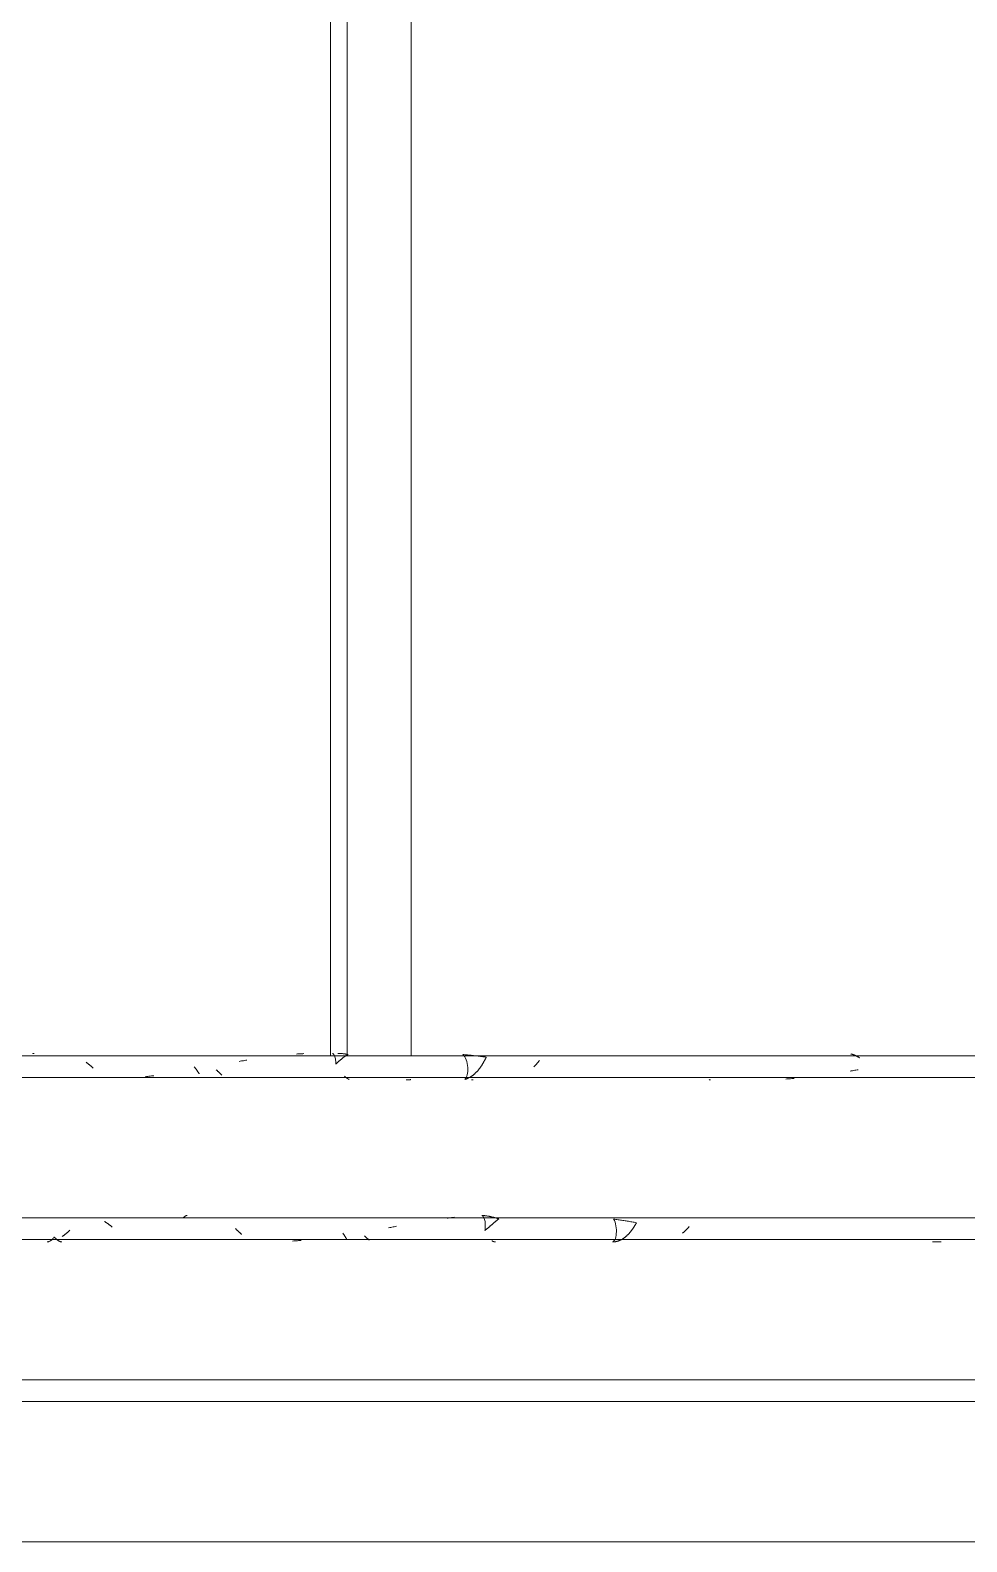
# Model space of a CAD drawing. Header units: millimetres. Extents: x -10599 to 108788, y -9455 to 93550.
# Drawn here: x 36907 to 37774, y -450 to 950 of the extents above; entities that cross this region are included whole.
import ezdxf

# ---------------------------------------------------------------- set-up
doc = ezdxf.new("R2010")
doc.units = ezdxf.units.MM
doc.linetypes.add('Centre', pattern=[31.75, 6.35, -4.7625, 15.875, -4.7625])
for name, color, linetype, lineweight in [('A-GLAZ-CWMG', 55, 'Continuous', 5), ('KINH', 152, 'Continuous', 5), ('NET CAT', 3, 'Continuous', 5), ('NET THAY 1', 41, 'Continuous', 5), ('TRUC', 225, 'Continuous', 5)]:
    doc.layers.add(name, color=color, linetype=linetype, lineweight=lineweight)

# ---------------------------------------------------------------- blocks, each defined once
blk = doc.blocks.new('FP_11-MẶT ĐỨNG 1-14')
at = {"layer": 'NET THAY 1'}
for p, q in [((38517.9, -300), (34501.3, -300)), ((34501.3, -320), (38517.9, -320))]:
    blk.add_line(p, q, dxfattribs=at)
blk = doc.blocks.new('FP_12-MẶT ĐỨNG 1-14')
at = {"layer": 'NET THAY 1'}
for p, q in [((38379.9, -150), (34501.3, -150)), ((36976, -153.5), (36975.7, -153.3)), ((36976.4, -153.7), (36976, -153.5)), ((36976.7, -154), (36976.4, -153.7)), ((36977.1, -154.2), (36976.7, -154)), ((37049.1, -149.5), (37049, -149.6)), ((37049.3, -149.4), (37049.1, -149.5)), ((37049.4, -149.2), (37049.3, -149.4)), ((37049.5, -149.1), (37049.4, -149.2)), ((37049.7, -149), (37049.5, -149.1)), ((37049.8, -148.9), (37049.7, -149)), ((37050, -148.8), (37049.8, -148.9)), ((37050.1, -148.7), (37050, -148.8)), ((37050.2, -148.6), (37050.1, -148.7)), ((37050.4, -148.5), (37050.2, -148.6)), ((37050.5, -148.4), (37050.4, -148.5)), ((37050.6, -148.3), (37050.5, -148.4)), ((37050.8, -148.2), (37050.6, -148.3)), ((37050.9, -148.1), (37050.8, -148.2)), ((37051, -148.1), (37050.9, -148.1)), ((37051.1, -148), (37051, -148.1)), ((37051.3, -147.9), (37051.1, -148)), ((37051.4, -147.9), (37051.3, -147.9)), ((37051.5, -147.8), (37051.4, -147.9)), ((37051.7, -147.8), (37051.5, -147.8)), ((37051.8, -147.8), (37051.7, -147.8)), ((37051.9, -147.7), (37051.8, -147.8)), ((37052, -147.7), (37051.9, -147.7)), ((37052.2, -147.7), (37052, -147.7)), ((37294.2, -150.2), (37293.2, -150.3)), ((37295.1, -150.1), (37294.2, -150.2)), ((37296.1, -149.9), (37295.1, -150.1)), ((37297.1, -149.8), (37296.1, -149.9)), ((37298.1, -149.7), (37297.1, -149.8)), ((37299.1, -149.6), (37298.1, -149.7)), ((37300, -149.5), (37299.1, -149.6)), ((37325.8, -147.8), (37325.3, -147.7)), ((37325.3, -147.7), (37325.8, -147.9)), ((37326.3, -147.8), (37325.8, -147.8)), ((37325.8, -147.9), (37326.2, -148.3)), ((37326.2, -148.3), (37326.5, -148.7)), ((37326.7, -147.8), (37326.3, -147.8)), ((37326.5, -148.7), (37326.9, -149.2)), ((37327.2, -147.9), (37326.7, -147.8)), ((37326.9, -149.2), (37327.2, -149.9)), ((37327.7, -147.9), (37327.2, -147.9)), ((37327.2, -149.9), (37327.5, -150.6)), ((37327.5, -150.6), (37327.8, -151.5)), ((37328.1, -148), (37327.7, -147.9)), ((37327.8, -151.5), (37328, -152.4)), ((37328, -152.4), (37328.2, -153.4)), ((37328.6, -148), (37328.1, -148)), ((37328.2, -153.4), (37328.3, -154.5)), ((37329.1, -148.1), (37328.6, -148)), ((37329.5, -148.1), (37329.1, -148.1)), ((37330, -148.2), (37329.5, -148.1)), ((37330.5, -148.3), (37330, -148.2)), ((37330.9, -148.4), (37330.5, -148.3)), ((37331.4, -148.4), (37330.9, -148.4)), ((37331.9, -148.5), (37331.4, -148.4)), ((37332.3, -148.6), (37331.9, -148.5)), ((37332.8, -148.7), (37332.3, -148.6)), ((37333.2, -148.8), (37332.8, -148.7)), ((37333.7, -148.9), (37333.2, -148.8)), ((37334.1, -149), (37333.7, -148.9)), ((37334.6, -149.1), (37334.1, -149)), ((37335.1, -149.2), (37334.6, -149.1)), ((37335.5, -149.3), (37335.1, -149.2)), ((37336, -149.5), (37335.5, -149.3)), ((37336.4, -149.6), (37336, -149.5)), ((37336.9, -149.7), (37336.4, -149.6)), ((37337.3, -149.8), (37336.9, -149.7)), ((37337.3, -153.9), (37337.1, -154.1)), ((37337.8, -150), (37337.3, -149.8)), ((37337.6, -153.7), (37337.3, -153.9)), ((37337.8, -153.4), (37337.6, -153.7)), ((37338.2, -150.1), (37337.8, -150)), ((37338.1, -153.2), (37337.8, -153.4)), ((37338.3, -153), (37338.1, -153.2)), ((37338.7, -150.2), (37338.2, -150.1)), ((37338.6, -152.8), (37338.3, -153)), ((37338.8, -152.6), (37338.6, -152.8)), ((37339.1, -150.4), (37338.7, -150.2)), ((37339, -152.4), (37338.8, -152.6)), ((37339.3, -152.3), (37339, -152.4)), ((37339.5, -150.5), (37339.1, -150.4)), ((37339.5, -152.1), (37339.3, -152.3)), ((37340, -150.7), (37339.5, -150.5)), ((37339.7, -151.9), (37339.5, -152.1)), ((37340, -151.7), (37339.7, -151.9)), ((37340.4, -150.8), (37340, -150.7)), ((37340.2, -151.5), (37340, -151.7)), ((37340.4, -151.3), (37340.2, -151.5)), ((37340.9, -151), (37340.4, -150.8)), ((37340.6, -151.2), (37340.4, -151.3)), ((37340.9, -151), (37340.6, -151.2)), ((37447.2, -151.1), (37448, -152.4)), ((37448.3, -151.2), (37447.2, -151.1)), ((37448, -152.4), (37448.6, -154)), ((37449.4, -151.4), (37448.3, -151.2)), ((37448.6, -154), (37449.1, -155.6)), ((37450.4, -151.5), (37449.4, -151.4)), ((37451.5, -151.7), (37450.4, -151.5)), ((37452.6, -151.8), (37451.5, -151.7)), ((37453.7, -152), (37452.6, -151.8)), ((37454.7, -152.2), (37453.7, -152)), ((37455.8, -152.3), (37454.7, -152.2)), ((37456.9, -152.5), (37455.8, -152.3)), ((37457.9, -152.7), (37456.9, -152.5)), ((37459, -152.9), (37457.9, -152.7)), ((37460, -153), (37459, -152.9)), ((37461.1, -153.2), (37460, -153)), ((37462.2, -153.4), (37461.1, -153.2)), ((37463.2, -153.6), (37462.2, -153.4)), ((37464.3, -153.8), (37463.2, -153.6)), ((37465.3, -154), (37464.3, -153.8)), ((37466.4, -154.1), (37465.3, -154)), ((36929.1, -167.8), (36928.8, -168.3)), ((36929.3, -168), (36929.1, -167.8)), ((36929.5, -168.2), (36929.3, -168)), ((36936.9, -167), (36936.5, -167.3)), ((36937.2, -166.8), (36936.9, -167)), ((36937.5, -166.6), (36937.2, -166.8)), ((36937.8, -166.4), (36937.5, -166.6)), ((36938.1, -166.2), (36937.8, -166.4)), ((36938.4, -165.9), (36938.1, -166.2)), ((36938.7, -165.7), (36938.4, -165.9)), ((36939, -165.5), (36938.7, -165.7)), ((36939.3, -165.2), (36939, -165.5)), ((36939.6, -165), (36939.3, -165.2)), ((36939.9, -164.7), (36939.6, -165)), ((36940.2, -164.5), (36939.9, -164.7)), ((36940.5, -164.3), (36940.2, -164.5)), ((36940.8, -164), (36940.5, -164.3)), ((36941.1, -163.8), (36940.8, -164)), ((36941.3, -163.5), (36941.1, -163.8)), ((36941.6, -163.3), (36941.3, -163.5)), ((36941.9, -163), (36941.6, -163.3)), ((36942.2, -162.8), (36941.9, -163)), ((36942.4, -162.5), (36942.2, -162.8)), ((36942.7, -162.2), (36942.4, -162.5)), ((36943, -162), (36942.7, -162.2)), ((36943.2, -161.7), (36943, -162)), ((36943.5, -161.5), (36943.2, -161.7)), ((36977.4, -154.4), (36977.1, -154.2)), ((36977.7, -154.6), (36977.4, -154.4)), ((36978.1, -154.9), (36977.7, -154.6)), ((36978.4, -155.1), (36978.1, -154.9)), ((36978.7, -155.3), (36978.4, -155.1)), ((36979.1, -155.6), (36978.7, -155.3)), ((36979.4, -155.8), (36979.1, -155.6)), ((36979.7, -156), (36979.4, -155.8)), ((36980, -156.3), (36979.7, -156)), ((36980.4, -156.5), (36980, -156.3)), ((36980.7, -156.8), (36980.4, -156.5)), ((36981, -157), (36980.7, -156.8)), ((36981.3, -157.2), (36981, -157)), ((36981.6, -157.5), (36981.3, -157.2)), ((36981.9, -157.7), (36981.6, -157.5)), ((36982.2, -158), (36981.9, -157.7)), ((36982.5, -158.2), (36982.2, -158)), ((36982.8, -158.5), (36982.5, -158.2)), ((37097.3, -160.2), (37097, -160)), ((37097.6, -160.5), (37097.3, -160.2)), ((37097.8, -160.8), (37097.6, -160.5)), ((37098.1, -161), (37097.8, -160.8)), ((37098.4, -161.3), (37098.1, -161)), ((37098.7, -161.5), (37098.4, -161.3)), ((37098.9, -161.8), (37098.7, -161.5)), ((37099.2, -162), (37098.9, -161.8)), ((37099.5, -162.3), (37099.2, -162)), ((37099.7, -162.5), (37099.5, -162.3)), ((37100, -162.7), (37099.7, -162.5)), ((37100.3, -163), (37100, -162.7)), ((37100.5, -163.2), (37100.3, -163)), ((37100.8, -163.5), (37100.5, -163.2)), ((37101, -163.7), (37100.8, -163.5)), ((37101.3, -164), (37101, -163.7)), ((37101.5, -164.2), (37101.3, -164)), ((37101.8, -164.4), (37101.5, -164.2)), ((37102, -164.7), (37101.8, -164.4)), ((37102.2, -164.9), (37102, -164.7)), ((37102.5, -165.1), (37102.2, -164.9)), ((37102.7, -165.4), (37102.5, -165.1)), ((37196.7, -164.4), (37196.5, -164.2)), ((37196.9, -164.7), (37196.7, -164.4)), ((37197.1, -165), (37196.9, -164.7)), ((37197.2, -165.2), (37197.1, -165)), ((37197.4, -165.5), (37197.2, -165.2)), ((37197.6, -165.8), (37197.4, -165.5)), ((37197.8, -166), (37197.6, -165.8)), ((37197.9, -166.3), (37197.8, -166)), ((37198.1, -166.5), (37197.9, -166.3)), ((37198.2, -166.8), (37198.1, -166.5)), ((37198.4, -167), (37198.2, -166.8)), ((37198.5, -167.2), (37198.4, -167)), ((37198.7, -167.5), (37198.5, -167.2)), ((37198.8, -167.7), (37198.7, -167.5)), ((37199, -167.9), (37198.8, -167.7)), ((37199.1, -168.2), (37199, -167.9)), ((37216.7, -166.9), (37216.5, -166.7)), ((37216.9, -167.1), (37216.7, -166.9)), ((37217.2, -167.3), (37216.9, -167.1)), ((37217.4, -167.5), (37217.2, -167.3)), ((37217.6, -167.7), (37217.4, -167.5)), ((37217.8, -167.9), (37217.6, -167.7)), ((37218, -168.1), (37217.8, -167.9)), ((37239.9, -158.9), (37238.9, -159.1)), ((37241, -158.8), (37239.9, -158.9)), ((37242, -158.6), (37241, -158.8)), ((37243, -158.4), (37242, -158.6)), ((37244.1, -158.2), (37243, -158.4)), ((37245.1, -158), (37244.1, -158.2)), ((37246.2, -157.8), (37245.1, -158)), ((37328.2, -160.4), (37328, -161.7)), ((37328.3, -161.4), (37328, -161.6)), ((37328.3, -159.2), (37328.2, -160.4)), ((37328.3, -154.5), (37328.4, -155.6)), ((37328.4, -158), (37328.3, -159.2)), ((37328.6, -161.2), (37328.3, -161.4)), ((37328.4, -155.6), (37328.4, -156.8)), ((37328.4, -156.8), (37328.4, -158)), ((37328.9, -160.9), (37328.6, -161.2)), ((37329.2, -160.7), (37328.9, -160.9)), ((37329.5, -160.4), (37329.2, -160.7)), ((37329.8, -160.2), (37329.5, -160.4)), ((37330.2, -159.9), (37329.8, -160.2)), ((37330.5, -159.7), (37330.2, -159.9)), ((37330.8, -159.5), (37330.5, -159.7)), ((37331.1, -159.2), (37330.8, -159.5)), ((37331.4, -159), (37331.1, -159.2)), ((37331.6, -158.7), (37331.4, -159)), ((37331.9, -158.5), (37331.6, -158.7)), ((37332.2, -158.2), (37331.9, -158.5)), ((37332.5, -158), (37332.2, -158.2)), ((37332.8, -157.8), (37332.5, -158)), ((37333.1, -157.5), (37332.8, -157.8)), ((37333.4, -157.3), (37333.1, -157.5)), ((37333.6, -157), (37333.4, -157.3)), ((37333.9, -156.8), (37333.6, -157)), ((37334.2, -156.6), (37333.9, -156.8)), ((37334.5, -156.3), (37334.2, -156.6)), ((37334.7, -156.1), (37334.5, -156.3)), ((37335, -155.9), (37334.7, -156.1)), ((37335.3, -155.6), (37335, -155.9)), ((37335.5, -155.4), (37335.3, -155.6)), ((37335.8, -155.2), (37335.5, -155.4)), ((37336.1, -155), (37335.8, -155.2)), ((37336.3, -154.7), (37336.1, -155)), ((37336.6, -154.5), (37336.3, -154.7)), ((37336.8, -154.3), (37336.6, -154.5)), ((37337.1, -154.1), (37336.8, -154.3)), ((37449.3, -167.7), (37448.9, -169.1)), ((37449.1, -155.6), (37449.5, -157.4)), ((37449.6, -166.2), (37449.3, -167.7)), ((37449.5, -157.4), (37449.7, -159.2)), ((37449.8, -164.6), (37449.6, -166.2)), ((37449.7, -159.2), (37449.9, -161)), ((37449.9, -162.8), (37449.8, -164.6)), ((37449.9, -161), (37449.9, -162.8)), ((37457.9, -167.9), (37457.6, -168.1)), ((37458.2, -167.6), (37457.9, -167.9)), ((37458.5, -167.4), (37458.2, -167.6)), ((37458.8, -167.1), (37458.5, -167.4)), ((37459.1, -166.9), (37458.8, -167.1)), ((37459.4, -166.6), (37459.1, -166.9)), ((37459.7, -166.4), (37459.4, -166.6)), ((37460, -166.1), (37459.7, -166.4)), ((37460.3, -165.8), (37460, -166.1)), ((37460.5, -165.6), (37460.3, -165.8)), ((37460.8, -165.3), (37460.5, -165.6)), ((37461.1, -165), (37460.8, -165.3)), ((37461.4, -164.7), (37461.1, -165)), ((37461.6, -164.4), (37461.4, -164.7)), ((37461.9, -164.1), (37461.6, -164.4)), ((37462.1, -163.8), (37461.9, -164.1)), ((37462.4, -163.5), (37462.1, -163.8)), ((37462.7, -163.3), (37462.4, -163.5)), ((37462.9, -163), (37462.7, -163.3)), ((37463.2, -162.7), (37462.9, -163)), ((37463.4, -162.3), (37463.2, -162.7)), ((37463.6, -162), (37463.4, -162.3)), ((37463.9, -161.7), (37463.6, -162)), ((37464.1, -161.4), (37463.9, -161.7)), ((37464.3, -161.1), (37464.1, -161.4)), ((37464.6, -160.8), (37464.3, -161.1)), ((37464.8, -160.5), (37464.6, -160.8)), ((37465, -160.2), (37464.8, -160.5)), ((37465.2, -159.9), (37465, -160.2)), ((37465.4, -159.6), (37465.2, -159.9)), ((37465.6, -159.3), (37465.4, -159.6)), ((37465.8, -159), (37465.6, -159.3)), ((37466, -158.7), (37465.8, -159)), ((37466.2, -158.4), (37466, -158.7)), ((37466.4, -158), (37466.2, -158.4)), ((37467.4, -154.3), (37466.4, -154.1)), ((37466.6, -157.7), (37466.4, -158)), ((37466.8, -157.4), (37466.6, -157.7)), ((37467, -157.1), (37466.8, -157.4)), ((37467.2, -156.8), (37467, -157.1)), ((37467.3, -156.5), (37467.2, -156.8)), ((37467.5, -156.2), (37467.3, -156.5)), ((37468.5, -154.5), (37467.4, -154.3)), ((37467.7, -155.9), (37467.5, -156.2)), ((37467.8, -155.7), (37467.7, -155.9)), ((37468, -155.4), (37467.8, -155.7)), ((37468.2, -155.1), (37468, -155.4)), ((37468.3, -154.8), (37468.2, -155.1)), ((37468.5, -154.5), (37468.3, -154.8)), ((37511.4, -164), (37511.1, -164.2)), ((37511.7, -163.7), (37511.4, -164)), ((37512, -163.5), (37511.7, -163.7)), ((37512.3, -163.2), (37512, -163.5)), ((37512.6, -163), (37512.3, -163.2)), ((37512.8, -162.7), (37512.6, -163)), ((37513.1, -162.5), (37512.8, -162.7)), ((37513.4, -162.2), (37513.1, -162.5)), ((37513.6, -162), (37513.4, -162.2)), ((37513.9, -161.7), (37513.6, -162)), ((37514.2, -161.4), (37513.9, -161.7)), ((37514.4, -161.2), (37514.2, -161.4)), ((37514.7, -160.9), (37514.4, -161.2)), ((37514.9, -160.7), (37514.7, -160.9)), ((37515.2, -160.4), (37514.9, -160.7)), ((37515.4, -160.1), (37515.2, -160.4)), ((37515.7, -159.9), (37515.4, -160.1)), ((37515.9, -159.6), (37515.7, -159.9)), ((37516.2, -159.4), (37515.9, -159.6)), ((37516.4, -159.1), (37516.2, -159.4)), ((37516.6, -158.8), (37516.4, -159.1)), ((37516.9, -158.6), (37516.6, -158.8)), ((37517.1, -158.3), (37516.9, -158.6)), ((37517.3, -158), (37517.1, -158.3)), ((34501.3, -170), (38379.9, -170)), ((36923, -172.3), (36922.5, -172.3)), ((36923.4, -172.2), (36923, -172.3)), ((36923.9, -172.1), (36923.4, -172.2)), ((36924.3, -171.9), (36923.9, -172.1)), ((36924.8, -171.7), (36924.3, -171.9)), ((36925.2, -171.5), (36924.8, -171.7)), ((36925.6, -171.3), (36925.2, -171.5)), ((36926, -171), (36925.6, -171.3)), ((36926.5, -170.7), (36926, -171)), ((36926.9, -170.3), (36926.5, -170.7)), ((36927.3, -170), (36926.9, -170.3)), ((36927.7, -169.6), (36927.3, -170)), ((36928, -169.2), (36927.7, -169.6)), ((36928.4, -168.7), (36928, -169.2)), ((36928.8, -168.3), (36928.4, -168.7)), ((36929.7, -168.4), (36929.5, -168.2)), ((36929.9, -168.5), (36929.7, -168.4)), ((36930.1, -168.7), (36929.9, -168.5)), ((36930.3, -168.9), (36930.1, -168.7)), ((36930.5, -169.1), (36930.3, -168.9)), ((36930.7, -169.2), (36930.5, -169.1)), ((36930.8, -169.4), (36930.7, -169.2)), ((36931, -169.6), (36930.8, -169.4)), ((36931.2, -169.7), (36931, -169.6)), ((36931.4, -169.9), (36931.2, -169.7)), ((36931.6, -170), (36931.4, -169.9)), ((36931.7, -170.2), (36931.6, -170)), ((36931.9, -170.3), (36931.7, -170.2)), ((36932.1, -170.5), (36931.9, -170.3)), ((36932.3, -170.6), (36932.1, -170.5)), ((36932.4, -170.7), (36932.3, -170.6)), ((36932.6, -170.9), (36932.4, -170.7)), ((36932.8, -171), (36932.6, -170.9)), ((36932.9, -171.1), (36932.8, -171)), ((36933.1, -171.2), (36932.9, -171.1)), ((36933.3, -171.3), (36933.1, -171.2)), ((36933.4, -171.4), (36933.3, -171.3)), ((36933.6, -171.5), (36933.4, -171.4)), ((36933.8, -171.6), (36933.6, -171.5)), ((36933.9, -171.7), (36933.8, -171.6)), ((36934.1, -171.8), (36933.9, -171.7)), ((36934.3, -171.8), (36934.1, -171.8)), ((36934.4, -171.9), (36934.3, -171.8)), ((36934.6, -172), (36934.4, -171.9)), ((36934.7, -172), (36934.6, -172)), ((36934.9, -172.1), (36934.7, -172)), ((36935.1, -172.1), (36934.9, -172.1)), ((36935.2, -172.2), (36935.1, -172.1)), ((36935.4, -172.2), (36935.2, -172.2)), ((36935.5, -172.2), (36935.4, -172.2)), ((36935.7, -172.3), (36935.5, -172.2)), ((36936.2, -172.3), (36935.6, -172.3)), ((36935.8, -172.3), (36935.7, -172.3)), ((36936, -172.3), (36935.8, -172.3)), ((36936.2, -172.3), (36936, -172.3)), ((37151, -171.4), (37149.9, -171.5)), ((37152.1, -171.3), (37151, -171.4)), ((37153.3, -171.3), (37152.1, -171.3)), ((37154.4, -171.2), (37153.3, -171.3)), ((37155.5, -171.1), (37154.4, -171.2)), ((37156.7, -171), (37155.5, -171.1)), ((37157.8, -170.9), (37156.7, -171)), ((37199.3, -168.4), (37199.1, -168.2)), ((37199.4, -168.6), (37199.3, -168.4)), ((37199.5, -168.8), (37199.4, -168.6)), ((37199.7, -169), (37199.5, -168.8)), ((37199.8, -169.2), (37199.7, -169)), ((37199.9, -169.4), (37199.8, -169.2)), ((37200, -169.6), (37199.9, -169.4)), ((37200.2, -169.7), (37200, -169.6)), ((37218.2, -168.3), (37218, -168.1)), ((37218.4, -168.5), (37218.2, -168.3)), ((37218.6, -168.6), (37218.4, -168.5)), ((37218.8, -168.8), (37218.6, -168.6)), ((37219, -169), (37218.8, -168.8)), ((37219.2, -169.2), (37219, -169)), ((37219.4, -169.3), (37219.2, -169.2)), ((37219.6, -169.5), (37219.4, -169.3)), ((37219.8, -169.7), (37219.6, -169.5)), ((37220, -169.8), (37219.8, -169.7)), ((37220.2, -170), (37220, -169.8)), ((37220.4, -170.1), (37220.2, -170)), ((37220.6, -170.3), (37220.4, -170.1)), ((37220.8, -170.4), (37220.6, -170.3)), ((37221, -170.5), (37220.8, -170.4)), ((37334.6, -171.3), (37334.5, -171.2)), ((37334.8, -171.4), (37334.6, -171.3)), ((37335, -171.5), (37334.8, -171.4)), ((37335.2, -171.6), (37335, -171.5)), ((37335.3, -171.7), (37335.2, -171.6)), ((37335.5, -171.8), (37335.3, -171.7)), ((37335.7, -171.8), (37335.5, -171.8)), ((37335.9, -171.9), (37335.7, -171.8)), ((37336, -172), (37335.9, -171.9)), ((37336.2, -172), (37336, -172)), ((37336.4, -172.1), (37336.2, -172)), ((37336.5, -172.1), (37336.4, -172.1)), ((37336.7, -172.2), (37336.5, -172.1)), ((37336.9, -172.2), (37336.7, -172.2)), ((37337.1, -172.2), (37336.9, -172.2)), ((37337.2, -172.3), (37337.1, -172.2)), ((37337.4, -172.3), (37337.2, -172.3)), ((37337.6, -172.3), (37337.4, -172.3)), ((37337.7, -172.3), (37337.6, -172.3)), ((37337.9, -172.3), (37337.7, -172.3)), ((37446.8, -172.3), (37446.4, -172.3)), ((37447.1, -171.8), (37446.5, -172.2)), ((37447.1, -172.3), (37446.8, -172.3)), ((37447.8, -171.1), (37447.1, -171.8)), ((37447.5, -172.3), (37447.1, -172.3)), ((37447.9, -172.2), (37447.5, -172.3)), ((37448.3, -170.2), (37447.8, -171.1)), ((37448.2, -172.2), (37447.9, -172.2)), ((37448.6, -172.1), (37448.2, -172.2)), ((37448.9, -169.1), (37448.3, -170.2)), ((37448.9, -172.1), (37448.6, -172.1)), ((37449.3, -172), (37448.9, -172.1)), ((37449.6, -171.9), (37449.3, -172)), ((37450, -171.9), (37449.6, -171.9)), ((37450.3, -171.8), (37450, -171.9)), ((37450.7, -171.7), (37450.3, -171.8)), ((37451, -171.6), (37450.7, -171.7)), ((37451.4, -171.5), (37451, -171.6)), ((37451.7, -171.3), (37451.4, -171.5)), ((37452.1, -171.2), (37451.7, -171.3)), ((37452.4, -171.1), (37452.1, -171.2)), ((37452.7, -171), (37452.4, -171.1)), ((37453.1, -170.8), (37452.7, -171)), ((37453.4, -170.7), (37453.1, -170.8)), ((37453.7, -170.5), (37453.4, -170.7)), ((37454.1, -170.3), (37453.7, -170.5)), ((37454.4, -170.2), (37454.1, -170.3)), ((37454.7, -170), (37454.4, -170.2)), ((37455.1, -169.8), (37454.7, -170)), ((37455.4, -169.6), (37455.1, -169.8)), ((37455.7, -169.4), (37455.4, -169.6)), ((37456, -169.2), (37455.7, -169.4)), ((37456.4, -169), (37456, -169.2)), ((37456.7, -168.8), (37456.4, -169)), ((37457, -168.6), (37456.7, -168.8)), ((37457.3, -168.3), (37457, -168.6)), ((37457.6, -168.1), (37457.3, -168.3)), ((37744, -172.3), (37742.8, -172.3)), ((37745.1, -172.3), (37744, -172.3)), ((37746.3, -172.3), (37745.1, -172.3)), ((37747.4, -172.2), (37746.3, -172.3)), ((37748.5, -172.2), (37747.4, -172.2)), ((37749.7, -172.2), (37748.5, -172.2)), ((37750.8, -172.2), (37749.7, -172.2))]:
    blk.add_line(p, q, dxfattribs=at)
blk = doc.blocks.new('FP_13-MẶT ĐỨNG 1-14')
at = {"layer": 'NET THAY 1'}
for p, q in [((38241.9, 0), (34501.3, 0)), ((36909.3, 2.1), (36909.2, 2)), ((36909.5, 2.1), (36909.3, 2.1)), ((36909.6, 2.2), (36909.5, 2.1)), ((36909.7, 2.2), (36909.6, 2.2)), ((36909.9, 2.2), (36909.7, 2.2)), ((36910, 2.3), (36909.9, 2.2)), ((36910.1, 2.3), (36910, 2.3)), ((36910.2, 2.3), (36910.1, 2.3)), ((36910.3, 2.3), (36910.2, 2.3)), ((36910.5, 2.3), (36910.3, 2.3)), ((37154.5, 1.8), (37153.5, 1.7)), ((37155.4, 1.8), (37154.5, 1.8)), ((37156.4, 1.9), (37155.4, 1.8)), ((37157.4, 1.9), (37156.4, 1.9)), ((37158.3, 2), (37157.4, 1.9)), ((37159.3, 2), (37158.3, 2)), ((37160.3, 2.1), (37159.3, 2)), ((37186.8, 2.3), (37187.3, 2.1)), ((37187.3, 2.1), (37187.7, 1.7)), ((37187.7, 1.7), (37188.1, 1.3)), ((37188.1, 1.3), (37188.5, 0.7)), ((37188.5, 0.7), (37188.8, 0)), ((37192.1, 2.3), (37191.7, 2.3)), ((37192.6, 2.3), (37192.1, 2.3)), ((37193.1, 2.3), (37192.6, 2.3)), ((37193.5, 2.3), (37193.1, 2.3)), ((37194, 2.3), (37193.5, 2.3)), ((37194.4, 2.2), (37194, 2.3)), ((37194.9, 2.2), (37194.4, 2.2)), ((37195.4, 2.2), (37194.9, 2.2)), ((37195.8, 2.1), (37195.4, 2.2)), ((37196.3, 2.1), (37195.8, 2.1)), ((37196.7, 2), (37196.3, 2.1)), ((37197.2, 2), (37196.7, 2)), ((37197.6, 1.9), (37197.2, 2)), ((37198.1, 1.8), (37197.6, 1.9)), ((37198.6, 1.8), (37198.1, 1.8)), ((37199, 1.7), (37198.6, 1.8)), ((37199.5, 1.6), (37199, 1.7)), ((37199.2, 0.1), (37199, 0)), ((37199.4, 0.3), (37199.2, 0.1)), ((37199.6, 0.4), (37199.4, 0.3)), ((37199.9, 1.6), (37199.5, 1.6)), ((37199.8, 0.5), (37199.6, 0.4)), ((37200.1, 0.6), (37199.8, 0.5)), ((37200.4, 1.5), (37199.9, 1.6)), ((37200.3, 0.8), (37200.1, 0.6)), ((37200.5, 0.9), (37200.3, 0.8)), ((37200.8, 1.4), (37200.4, 1.5)), ((37200.7, 1), (37200.5, 0.9)), ((37200.9, 1.1), (37200.7, 1)), ((37201.3, 1.3), (37200.8, 1.4)), ((37201.1, 1.2), (37200.9, 1.1)), ((37201.3, 1.3), (37201.1, 1.2)), ((37307.7, 1.3), (37308.6, 0.4)), ((37308.7, 1.2), (37307.7, 1.3)), ((37308.6, 0.4), (37309.4, -0.7)), ((37309.8, 1.1), (37308.7, 1.2)), ((37310.9, 1), (37309.8, 1.1)), ((37312, 0.9), (37310.9, 1)), ((37313.1, 0.8), (37312, 0.9)), ((37314.2, 0.7), (37313.1, 0.8)), ((37315.3, 0.6), (37314.2, 0.7)), ((37316.4, 0.5), (37315.3, 0.6)), ((37317.5, 0.3), (37316.4, 0.5)), ((37318.6, 0.2), (37317.5, 0.3)), ((37319.6, 0.1), (37318.6, 0.2)), ((37320.7, 0), (37319.6, 0.1)), ((37667.5, 1.7), (37667.1, 1.8)), ((37667.9, 1.6), (37667.5, 1.7)), ((37668.2, 1.5), (37667.9, 1.6)), ((37668.6, 1.4), (37668.2, 1.5)), ((37668.9, 1.3), (37668.6, 1.4)), ((37669.3, 1.2), (37668.9, 1.3)), ((37669.6, 1.1), (37669.3, 1.2)), ((37670, 0.9), (37669.6, 1.1)), ((37670.3, 0.8), (37670, 0.9)), ((37670.6, 0.7), (37670.3, 0.8)), ((37671, 0.5), (37670.6, 0.7)), ((37671.3, 0.3), (37671, 0.5)), ((37671.7, 0.2), (37671.3, 0.3)), ((37672, 0), (37671.7, 0.2)), ((37672.3, -0.2), (37672, 0)), ((36959, -6.1), (36958.7, -5.9)), ((36959.3, -6.3), (36959, -6.1)), ((36959.7, -6.6), (36959.3, -6.3)), ((36960, -6.8), (36959.7, -6.6)), ((36960.3, -7.1), (36960, -6.8)), ((36960.6, -7.3), (36960.3, -7.1)), ((36960.9, -7.6), (36960.6, -7.3)), ((36961.2, -7.8), (36960.9, -7.6)), ((36961.5, -8.1), (36961.2, -7.8)), ((36961.8, -8.3), (36961.5, -8.1)), ((36962.1, -8.6), (36961.8, -8.3)), ((36962.4, -8.8), (36962.1, -8.6)), ((36962.7, -9.1), (36962.4, -8.8)), ((36963, -9.3), (36962.7, -9.1)), ((36963.3, -9.6), (36963, -9.3)), ((36963.6, -9.8), (36963.3, -9.6)), ((36963.9, -10.1), (36963.6, -9.8)), ((36964.2, -10.3), (36963.9, -10.1)), ((36964.4, -10.6), (36964.2, -10.3)), ((36964.7, -10.8), (36964.4, -10.6)), ((36965, -11.1), (36964.7, -10.8)), ((36965.3, -11.3), (36965, -11.1)), ((37059.1, -10.3), (37058.9, -10)), ((37059.4, -10.6), (37059.1, -10.3)), ((37059.6, -10.9), (37059.4, -10.6)), ((37059.8, -11.2), (37059.6, -10.9)), ((37060, -11.5), (37059.8, -11.2)), ((37060.2, -11.8), (37060, -11.5)), ((37060.4, -12.1), (37060.2, -11.8)), ((37060.6, -12.3), (37060.4, -12.1)), ((37060.8, -12.6), (37060.6, -12.3)), ((37061, -12.9), (37060.8, -12.6)), ((37061.2, -13.2), (37061, -12.9)), ((37061.4, -13.5), (37061.2, -13.2)), ((37061.6, -13.8), (37061.4, -13.5)), ((37061.8, -14), (37061.6, -13.8)), ((37079.5, -13.1), (37079.3, -12.8)), ((37079.8, -13.3), (37079.5, -13.1)), ((37080, -13.5), (37079.8, -13.3)), ((37080.3, -13.8), (37080, -13.5)), ((37080.5, -14), (37080.3, -13.8)), ((37101.5, -4.9), (37100.4, -5.1)), ((37102.5, -4.7), (37101.5, -4.9)), ((37103.5, -4.5), (37102.5, -4.7)), ((37104.5, -4.4), (37103.5, -4.5)), ((37105.5, -4.2), (37104.5, -4.4)), ((37106.5, -4), (37105.5, -4.2)), ((37107.5, -3.9), (37106.5, -4)), ((37188.8, 0), (37189.1, -0.9)), ((37189.1, -0.9), (37189.4, -1.8)), ((37189.4, -1.8), (37189.6, -2.8)), ((37189.6, -2.8), (37189.8, -3.9)), ((37189.8, -3.9), (37189.9, -5)), ((37189.9, -5), (37189.9, -6.2)), ((37189.9, -6.2), (37189.9, -7.5)), ((37190.2, -7.2), (37189.9, -7.4)), ((37190.5, -7), (37190.2, -7.2)), ((37190.8, -6.7), (37190.5, -7)), ((37191, -6.5), (37190.8, -6.7)), ((37191.3, -6.3), (37191, -6.5)), ((37191.6, -6), (37191.3, -6.3)), ((37191.8, -5.8), (37191.6, -6)), ((37192.1, -5.6), (37191.8, -5.8)), ((37192.4, -5.3), (37192.1, -5.6)), ((37192.6, -5.1), (37192.4, -5.3)), ((37192.9, -4.9), (37192.6, -5.1)), ((37193.2, -4.7), (37192.9, -4.9)), ((37193.4, -4.5), (37193.2, -4.7)), ((37193.7, -4.2), (37193.4, -4.5)), ((37193.9, -4), (37193.7, -4.2)), ((37194.2, -3.8), (37193.9, -4)), ((37194.4, -3.6), (37194.2, -3.8)), ((37194.7, -3.4), (37194.4, -3.6)), ((37194.9, -3.2), (37194.7, -3.4)), ((37195.1, -3), (37194.9, -3.2)), ((37195.4, -2.8), (37195.1, -3)), ((37195.6, -2.6), (37195.4, -2.8)), ((37195.9, -2.4), (37195.6, -2.6)), ((37196.1, -2.2), (37195.9, -2.4)), ((37196.3, -2), (37196.1, -2.2)), ((37196.6, -1.8), (37196.3, -2)), ((37196.8, -1.6), (37196.6, -1.8)), ((37197, -1.5), (37196.8, -1.6)), ((37197.2, -1.3), (37197, -1.5)), ((37197.5, -1.1), (37197.2, -1.3)), ((37197.7, -1), (37197.5, -1.1)), ((37197.9, -0.8), (37197.7, -1)), ((37198.1, -0.6), (37197.9, -0.8)), ((37198.4, -0.5), (37198.1, -0.6)), ((37198.6, -0.3), (37198.4, -0.5)), ((37198.8, -0.2), (37198.6, -0.3)), ((37199, 0), (37198.8, -0.2)), ((37309.4, -0.7), (37310.2, -2.1)), ((37310.2, -2.1), (37310.8, -3.6)), ((37310.8, -3.6), (37311.4, -5.2)), ((37311.4, -5.2), (37311.8, -7)), ((37311.8, -7), (37312.1, -8.8)), ((37312.1, -8.8), (37312.3, -10.7)), ((37312.3, -12.5), (37312.2, -14.3)), ((37312.3, -10.7), (37312.3, -12.5)), ((37321.8, -0.2), (37320.7, 0)), ((37321.1, -14), (37320.9, -14.3)), ((37321.4, -13.7), (37321.1, -14)), ((37321.7, -13.4), (37321.4, -13.7)), ((37321.9, -13.1), (37321.7, -13.4)), ((37322.9, -0.3), (37321.8, -0.2)), ((37322.2, -12.8), (37321.9, -13.1)), ((37322.4, -12.5), (37322.2, -12.8)), ((37322.6, -12.2), (37322.4, -12.5)), ((37322.9, -11.9), (37322.6, -12.2)), ((37324, -0.4), (37322.9, -0.3)), ((37323.1, -11.6), (37322.9, -11.9)), ((37323.3, -11.3), (37323.1, -11.6)), ((37323.6, -11), (37323.3, -11.3)), ((37323.8, -10.6), (37323.6, -11)), ((37324, -10.3), (37323.8, -10.6)), ((37325, -0.6), (37324, -0.4)), ((37324.2, -10), (37324, -10.3)), ((37324.4, -9.7), (37324.2, -10)), ((37324.6, -9.4), (37324.4, -9.7)), ((37324.9, -9.1), (37324.6, -9.4)), ((37325.1, -8.8), (37324.9, -9.1)), ((37326.1, -0.7), (37325, -0.6)), ((37325.3, -8.5), (37325.1, -8.8)), ((37325.4, -8.2), (37325.3, -8.5)), ((37325.6, -7.9), (37325.4, -8.2)), ((37325.8, -7.6), (37325.6, -7.9)), ((37326, -7.3), (37325.8, -7.6)), ((37326.2, -7), (37326, -7.3)), ((37327.2, -0.8), (37326.1, -0.7)), ((37326.4, -6.7), (37326.2, -7)), ((37326.5, -6.4), (37326.4, -6.7)), ((37326.7, -6.1), (37326.5, -6.4)), ((37326.9, -5.8), (37326.7, -6.1)), ((37327, -5.5), (37326.9, -5.8)), ((37327.2, -5.2), (37327, -5.5)), ((37328.3, -1), (37327.2, -0.8)), ((37327.4, -4.9), (37327.2, -5.2)), ((37327.5, -4.6), (37327.4, -4.9)), ((37327.7, -4.4), (37327.5, -4.6)), ((37327.8, -4.1), (37327.7, -4.4)), ((37328, -3.8), (37327.8, -4.1)), ((37328.1, -3.5), (37328, -3.8)), ((37328.2, -3.3), (37328.1, -3.5)), ((37328.4, -3), (37328.2, -3.3)), ((37329.4, -1.1), (37328.3, -1)), ((37328.5, -2.8), (37328.4, -3)), ((37328.6, -2.5), (37328.5, -2.8)), ((37328.8, -2.3), (37328.6, -2.5)), ((37328.9, -2), (37328.8, -2.3)), ((37329, -1.8), (37328.9, -2)), ((37329.1, -1.6), (37329, -1.8)), ((37329.2, -1.4), (37329.1, -1.6)), ((37329.4, -1.1), (37329.2, -1.4)), ((37373.8, -9.8), (37373.5, -10.1)), ((37374, -9.6), (37373.8, -9.8)), ((37374.3, -9.3), (37374, -9.6)), ((37374.5, -9.1), (37374.3, -9.3)), ((37374.7, -8.8), (37374.5, -9.1)), ((37375, -8.5), (37374.7, -8.8)), ((37375.2, -8.3), (37375, -8.5)), ((37375.4, -8), (37375.2, -8.3)), ((37375.6, -7.8), (37375.4, -8)), ((37375.9, -7.5), (37375.6, -7.8)), ((37376.1, -7.2), (37375.9, -7.5)), ((37376.3, -7), (37376.1, -7.2)), ((37376.5, -6.7), (37376.3, -7)), ((37376.7, -6.5), (37376.5, -6.7)), ((37376.9, -6.2), (37376.7, -6.5)), ((37377.1, -6), (37376.9, -6.2)), ((37377.4, -5.7), (37377.1, -6)), ((37377.6, -5.5), (37377.4, -5.7)), ((37377.8, -5.3), (37377.6, -5.5)), ((37378, -5), (37377.8, -5.3)), ((37378.2, -4.8), (37378, -5)), ((37378.3, -4.5), (37378.2, -4.8)), ((37378.5, -4.3), (37378.3, -4.5)), ((37378.7, -4.1), (37378.5, -4.3)), ((37667.5, -13.9), (37666.4, -14.1)), ((37668.5, -13.7), (37667.5, -13.9)), ((37669.6, -13.5), (37668.5, -13.7)), ((37670.7, -13.3), (37669.6, -13.5)), ((37671.8, -13.2), (37670.7, -13.3)), ((37672.9, -13), (37671.8, -13.2)), ((37672.7, -0.3), (37672.3, -0.2)), ((37673, -0.5), (37672.7, -0.3)), ((37673.9, -12.8), (37672.9, -13)), ((37673.3, -0.7), (37673, -0.5)), ((37673.7, -0.9), (37673.3, -0.7)), ((37674, -1.1), (37673.7, -0.9)), ((37674.3, -1.3), (37674, -1.1)), ((37674.6, -1.5), (37674.3, -1.3)), ((37675, -1.7), (37674.6, -1.5)), ((37675.3, -1.9), (37675, -1.7)), ((34501.3, -20), (38241.9, -20)), ((37014.7, -19.2), (37013.5, -19.3)), ((37015.8, -19), (37014.7, -19.2)), ((37016.9, -18.9), (37015.8, -19)), ((37018, -18.8), (37016.9, -18.9)), ((37019.1, -18.6), (37018, -18.8)), ((37020.3, -18.5), (37019.1, -18.6)), ((37021.4, -18.4), (37020.3, -18.5)), ((37062, -14.3), (37061.8, -14)), ((37062.2, -14.6), (37062, -14.3)), ((37062.3, -14.8), (37062.2, -14.6)), ((37062.5, -15.1), (37062.3, -14.8)), ((37062.7, -15.4), (37062.5, -15.1)), ((37062.8, -15.6), (37062.7, -15.4)), ((37063, -15.9), (37062.8, -15.6)), ((37063.2, -16.1), (37063, -15.9)), ((37063.3, -16.4), (37063.2, -16.1)), ((37063.5, -16.6), (37063.3, -16.4)), ((37080.8, -14.3), (37080.5, -14)), ((37081, -14.5), (37080.8, -14.3)), ((37081.3, -14.7), (37081, -14.5)), ((37081.5, -15), (37081.3, -14.7)), ((37081.8, -15.2), (37081.5, -15)), ((37082, -15.4), (37081.8, -15.2)), ((37082.2, -15.6), (37082, -15.4)), ((37082.5, -15.9), (37082.2, -15.6)), ((37082.7, -16.1), (37082.5, -15.9)), ((37082.9, -16.3), (37082.7, -16.1)), ((37083.1, -16.5), (37082.9, -16.3)), ((37083.4, -16.7), (37083.1, -16.5)), ((37083.6, -16.9), (37083.4, -16.7)), ((37083.8, -17.2), (37083.6, -16.9)), ((37084, -17.4), (37083.8, -17.2)), ((37084.2, -17.6), (37084, -17.4)), ((37084.4, -17.8), (37084.2, -17.6)), ((37198.3, -19), (37198.1, -18.9)), ((37198.5, -19.2), (37198.3, -19)), ((37198.7, -19.4), (37198.5, -19.2)), ((37198.9, -19.5), (37198.7, -19.4)), ((37199.1, -19.7), (37198.9, -19.5)), ((37199.3, -19.9), (37199.1, -19.7)), ((37199.5, -20), (37199.3, -19.9)), ((37199.7, -20.1), (37199.5, -20)), ((37199.9, -20.3), (37199.7, -20.1)), ((37200, -20.4), (37199.9, -20.3)), ((37200.2, -20.6), (37200, -20.4)), ((37200.4, -20.7), (37200.2, -20.6)), ((37200.6, -20.8), (37200.4, -20.7)), ((37200.8, -20.9), (37200.6, -20.8)), ((37201, -21), (37200.8, -20.9)), ((37201.1, -21.2), (37201, -21)), ((37201.3, -21.3), (37201.1, -21.2)), ((37201.5, -21.4), (37201.3, -21.3)), ((37201.7, -21.5), (37201.5, -21.4)), ((37201.9, -21.5), (37201.7, -21.5)), ((37202, -21.6), (37201.9, -21.5)), ((37202.2, -21.7), (37202, -21.6)), ((37255.4, -22.3), (37255, -22.3)), ((37255.8, -22.3), (37255.4, -22.3)), ((37256.2, -22.3), (37255.8, -22.3)), ((37256.5, -22.3), (37256.2, -22.3)), ((37256.9, -22.2), (37256.5, -22.3)), ((37257.3, -22.2), (37256.9, -22.2)), ((37257.7, -22.1), (37257.3, -22.2)), ((37258, -22.1), (37257.7, -22.1)), ((37258.4, -22), (37258, -22.1)), ((37258.8, -22), (37258.4, -22)), ((37259.2, -21.9), (37258.8, -22)), ((37259.5, -21.8), (37259.2, -21.9)), ((37310.2, -21), (37309.6, -21.7)), ((37309.9, -21.6), (37309.6, -21.7)), ((37310.3, -21.5), (37309.9, -21.6)), ((37310.8, -20.1), (37310.2, -21)), ((37310.6, -21.4), (37310.3, -21.5)), ((37311, -21.3), (37310.6, -21.4)), ((37311.3, -18.9), (37310.8, -20.1)), ((37311.3, -21.2), (37311, -21.3)), ((37311.7, -17.5), (37311.3, -18.9)), ((37311.7, -21), (37311.3, -21.2)), ((37312, -16), (37311.7, -17.5)), ((37312, -20.9), (37311.7, -21)), ((37312.2, -14.3), (37312, -16)), ((37312.3, -20.7), (37312, -20.9)), ((37312.7, -20.6), (37312.3, -20.7)), ((37313, -20.4), (37312.7, -20.6)), ((37313.3, -20.3), (37313, -20.4)), ((37313.7, -20.1), (37313.3, -20.3)), ((37314, -19.9), (37313.7, -20.1)), ((37314.3, -19.7), (37314, -19.9)), ((37314.7, -19.5), (37314.3, -19.7)), ((37315, -19.3), (37314.7, -19.5)), ((37315.3, -19.1), (37315, -19.3)), ((37315.6, -18.9), (37315.3, -19.1)), ((37315.9, -18.7), (37315.6, -18.9)), ((37315.8, -22.1), (37315.7, -22.1)), ((37316, -22.2), (37315.8, -22.1)), ((37316.3, -18.5), (37315.9, -18.7)), ((37316.1, -22.2), (37316, -22.2)), ((37316.3, -22.2), (37316.1, -22.2)), ((37316.6, -18.2), (37316.3, -18.5)), ((37316.5, -22.3), (37316.3, -22.2)), ((37316.6, -22.3), (37316.5, -22.3)), ((37316.9, -18), (37316.6, -18.2)), ((37316.8, -22.3), (37316.6, -22.3)), ((37317, -22.3), (37316.8, -22.3)), ((37317.2, -17.8), (37316.9, -18)), ((37317.1, -22.3), (37317, -22.3)), ((37317.5, -17.5), (37317.2, -17.8)), ((37317.8, -17.3), (37317.5, -17.5)), ((37318.1, -17), (37317.8, -17.3)), ((37318.4, -16.8), (37318.1, -17)), ((37318.7, -16.5), (37318.4, -16.8)), ((37318.9, -16.2), (37318.7, -16.5)), ((37319.2, -16), (37318.9, -16.2)), ((37319.5, -15.7), (37319.2, -16)), ((37319.8, -15.4), (37319.5, -15.7)), ((37320.1, -15.1), (37319.8, -15.4)), ((37320.3, -14.8), (37320.1, -15.1)), ((37320.6, -14.6), (37320.3, -14.8)), ((37320.9, -14.3), (37320.6, -14.6)), ((37535.8, -21.8), (37535.7, -21.8)), ((37535.9, -21.9), (37535.8, -21.8)), ((37536, -22), (37535.9, -21.9)), ((37536.1, -22.1), (37536, -22)), ((37536.2, -22.1), (37536.1, -22.1)), ((37536.3, -22.2), (37536.2, -22.1)), ((37536.4, -22.2), (37536.3, -22.2)), ((37536.5, -22.2), (37536.4, -22.2)), ((37536.6, -22.3), (37536.5, -22.2)), ((37536.7, -22.3), (37536.6, -22.3)), ((37536.8, -22.3), (37536.7, -22.3)), ((37536.9, -22.3), (37536.8, -22.3)), ((37607.9, -21.3), (37606.7, -21.4)), ((37609, -21.2), (37607.9, -21.3)), ((37610.2, -21.1), (37609, -21.2)), ((37611.3, -21.1), (37610.2, -21.1)), ((37612.4, -21), (37611.3, -21.1)), ((37613.6, -20.9), (37612.4, -21)), ((37614.7, -20.8), (37613.6, -20.9))]:
    blk.add_line(p, q, dxfattribs=at)
blk = doc.blocks.new('Rectangular Mullion - Rectangular Mullion-V40-MẶT ĐỨNG 1-14')
at = {"layer": 'A-GLAZ-CWMG'}
for p, q in [((38088.5, 2200), (38088.5, 0)), ((38147.7, 2200), (38147.7, 0)), ((38073.2, 2166.7), (38073.2, 0))]:
    blk.add_line(p, q, dxfattribs=at)

msp = doc.modelspace()

# ---------------------------------------------------------------- hatches: boundary and pattern name
at = {"layer": 'KINH'}
h = msp.add_hatch(dxfattribs=at)
h.set_pattern_fill('FP_11', color=256, angle=360, style=0, pattern_type=2)
h.set_pattern_definition([(45.204, (23230.7, -8448.4), (0.002, 2032), [252.7, -2610.8]), (45.204, (23175.9, -8393.3), (0.002, 2032), [252.7, -2610.8]), (45.204, (23100.5, -8524.3), (0.002, 2032), [544.27, -2319.24]), (45.204, (21858.7, -7087), (0.002, 2032), [252.7, -2610.8]), (45.204, (21803.9, -7031.8), (0.002, 2032), [252.7, -2610.8]), (45.204, (21728.6, -7162.9), (0.002, 2032), [544.27, -2319.24])])
h.paths.add_polyline_path([(39225.7, 327.3), (39225.7, 4850), (32625.7, 4850), (32625.7, 327.3)])

# ---------------------------------------------------------------- linework, layer by layer
at = {"layer": 'NET CAT'}
msp.add_lwpolyline([(105087.8, -450), (-10499.5, -450)], dxfattribs=at)
at = {"layer": 'TRUC', "linetype": 'Centre'}
msp.add_line((-10499.5, 0), (108517.8, 0), dxfattribs=at)

# ---------------------------------------------------------------- block references
at = {"layer": 'A-GLAZ-CWMG'}
msp.add_blockref('Rectangular Mullion - Rectangular Mullion-V40-MẶT ĐỨNG 1-14', (-888, 0), dxfattribs=at)
at = {"layer": 'NET THAY 1'}
for name in ['FP_13-MẶT ĐỨNG 1-14', 'FP_12-MẶT ĐỨNG 1-14', 'FP_11-MẶT ĐỨNG 1-14']:
    msp.add_blockref(name, (0, 0), dxfattribs=at)

doc.saveas('drawing.dxf')
